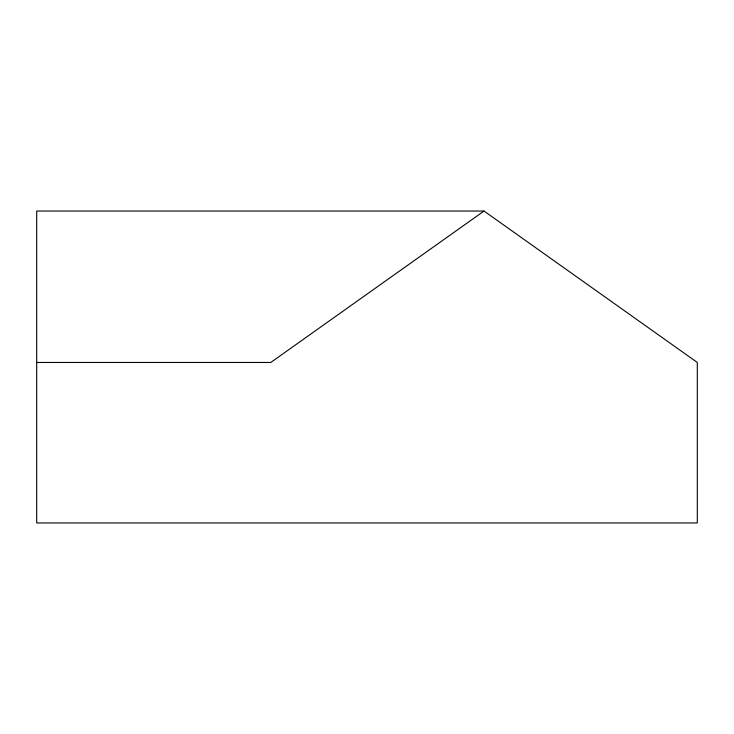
<?xml version="1.0" encoding="UTF-8"?>
<svg xmlns="http://www.w3.org/2000/svg" width="734" height="734" viewBox="0 0 734 734"><rect width="100%" height="100%" fill="white"/><g stroke="black" fill="none" stroke-linecap="round" stroke-linejoin="round"><path stroke-width="1.1" d="M484.027 211.043L36.7 211.043L36.7 522.957L697.3 522.957L697.3 362.468L484.027 211.043L270.763 362.468L36.7 362.468"/></g></svg>
